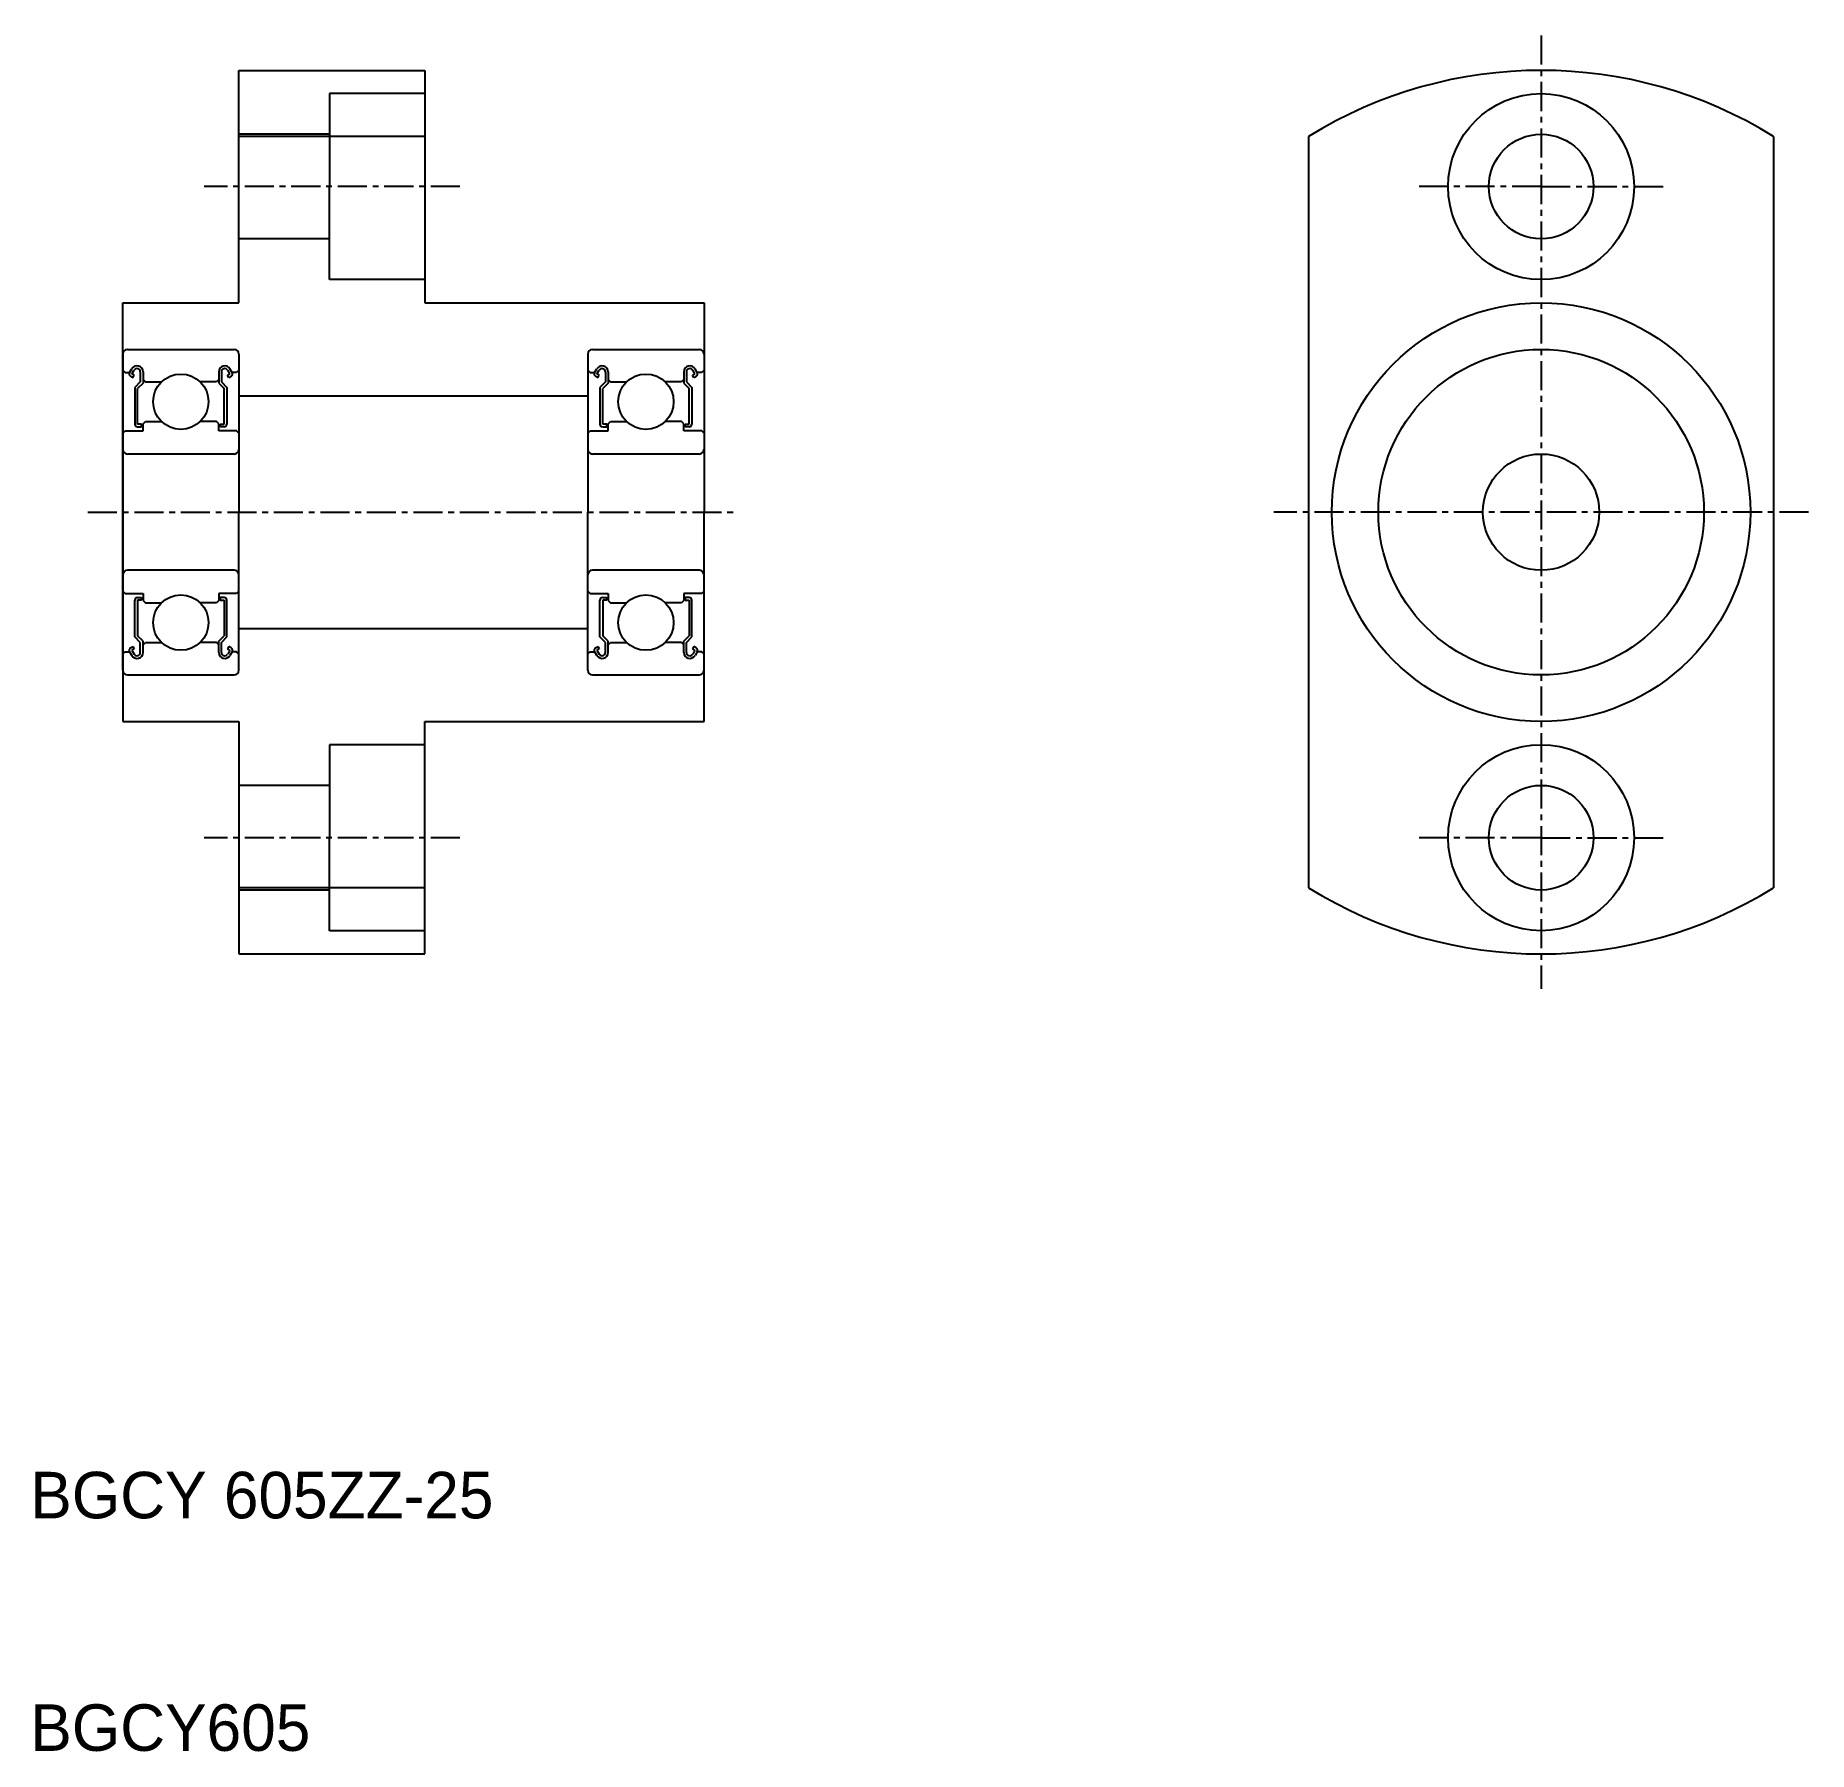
# Model space of a CAD drawing. Extents: x 128.2 to 204.4, y 64 to 137.8.
import ezdxf

# ---------------------------------------------------------------- set-up
doc = ezdxf.new("R2010")
doc.units = 0
doc.linetypes.add('CENTER', pattern=[2, 1.25, -0.25, 0.25, -0.25])
doc.linetypes.add('DASHED', pattern=[19.05, 12.7, -6.35])
doc.layers.get('0').update_dxf_attribs({"linetype": 'CONTINUOUS'})
doc.layers.add('CENTER', color=1, linetype='CENTER')

msp = doc.modelspace()

# ---------------------------------------------------------------- linework, layer by layer
for p, q in [((136.929, 136.272), (144.929, 136.272)), ((136.929, 126.272), (136.929, 136.272)), ((144.929, 136.272), (144.929, 126.272)), ((144.929, 133.428), (136.929, 133.428)), ((182.929, 133.428), (182.929, 101.117)), ((202.929, 133.428), (202.929, 101.117)), ((131.929, 117.272), (131.929, 126.272)), ((131.929, 126.272), (136.929, 126.272)), ((144.929, 126.272), (156.929, 126.272)), ((156.929, 126.272), (156.929, 117.272)), ((131.929, 124.072), (131.929, 117.272)), ((132.129, 124.272), (136.729, 124.272)), ((133.279, 124.272), (133.279, 124.272)), ((134.429, 124.272), (134.429, 124.272)), ((136.929, 124.072), (136.929, 117.272)), ((151.929, 124.072), (151.929, 117.272)), ((152.129, 124.272), (156.729, 124.272)), ((153.279, 124.272), (153.279, 124.272)), ((154.429, 124.272), (154.429, 124.272)), ((156.929, 124.072), (156.929, 117.272)), ((131.929, 123.372), (132.029, 123.272)), ((132.029, 123.272), (132.22, 123.272)), ((132.22, 123.272), (132.315, 123.433)), ((132.263, 123.113), (132.364, 123.055)), ((132.321, 123.214), (132.416, 123.374)), ((132.422, 123.156), (132.321, 123.214)), ((132.364, 123.055), (132.422, 123.156)), ((132.686, 122.872), (132.453, 122.639)), ((132.802, 122.824), (132.57, 122.591)), ((132.686, 123.302), (132.686, 122.872)), ((132.802, 123.302), (132.802, 122.824)), ((132.802, 122.972), (132.902, 122.872)), ((132.902, 122.872), (133.596, 122.872)), ((135.956, 122.872), (135.263, 122.872)), ((136.056, 122.972), (135.956, 122.872)), ((136.056, 123.302), (136.056, 122.824)), ((136.056, 122.824), (136.289, 122.591)), ((136.173, 123.302), (136.173, 122.872)), ((136.173, 122.872), (136.406, 122.639)), ((136.437, 123.156), (136.538, 123.214)), ((136.495, 123.055), (136.437, 123.156)), ((136.538, 123.214), (136.443, 123.374)), ((136.596, 123.113), (136.495, 123.055)), ((136.638, 123.272), (136.543, 123.433)), ((136.829, 123.272), (136.638, 123.272)), ((136.929, 123.372), (136.829, 123.272)), ((151.929, 123.372), (152.029, 123.272)), ((152.029, 123.272), (152.22, 123.272)), ((152.22, 123.272), (152.315, 123.433)), ((152.263, 123.113), (152.364, 123.055)), ((152.321, 123.214), (152.416, 123.374)), ((152.422, 123.156), (152.321, 123.214)), ((152.364, 123.055), (152.422, 123.156)), ((152.686, 122.872), (152.453, 122.639)), ((152.802, 122.824), (152.57, 122.591)), ((152.686, 123.302), (152.686, 122.872)), ((152.802, 123.302), (152.802, 122.824)), ((152.802, 122.972), (152.902, 122.872)), ((152.902, 122.872), (153.596, 122.872)), ((155.956, 122.872), (155.263, 122.872)), ((156.056, 122.972), (155.956, 122.872)), ((156.056, 123.302), (156.056, 122.824)), ((156.056, 122.824), (156.289, 122.591)), ((156.173, 123.302), (156.173, 122.872)), ((156.173, 122.872), (156.406, 122.639)), ((156.437, 123.156), (156.538, 123.214)), ((156.495, 123.055), (156.437, 123.156)), ((156.538, 123.214), (156.443, 123.374)), ((156.596, 123.113), (156.495, 123.055)), ((156.638, 123.272), (156.543, 123.433)), ((156.829, 123.272), (156.638, 123.272)), ((156.929, 123.372), (156.829, 123.272)), ((132.453, 122.639), (132.453, 121.058)), ((132.57, 121.058), (132.57, 122.591)), ((136.289, 121.058), (136.289, 122.591)), ((136.406, 122.639), (136.406, 121.058)), ((152.453, 122.639), (152.453, 121.058)), ((152.57, 121.058), (152.57, 122.591)), ((156.289, 121.058), (156.289, 122.591)), ((156.406, 122.639), (156.406, 121.058)), ((131.929, 120.672), (132.029, 120.772)), ((132.029, 120.772), (132.802, 120.772)), ((132.744, 121.058), (132.57, 121.058)), ((132.57, 120.942), (132.744, 120.942)), ((132.744, 120.942), (132.744, 121.058)), ((132.802, 121.072), (132.902, 121.172)), ((132.802, 120.772), (132.802, 121.072)), ((132.902, 121.172), (133.596, 121.172)), ((135.956, 121.172), (135.263, 121.172)), ((136.056, 121.072), (135.956, 121.172)), ((136.056, 120.772), (136.056, 121.072)), ((136.829, 120.772), (136.056, 120.772)), ((136.115, 121.058), (136.289, 121.058)), ((136.115, 120.942), (136.115, 121.058)), ((136.289, 120.942), (136.115, 120.942)), ((136.929, 120.672), (136.829, 120.772)), ((151.929, 120.672), (152.029, 120.772)), ((152.029, 120.772), (152.802, 120.772)), ((152.744, 121.058), (152.57, 121.058)), ((152.57, 120.942), (152.744, 120.942)), ((152.744, 120.942), (152.744, 121.058)), ((152.802, 121.072), (152.902, 121.172)), ((152.802, 120.772), (152.802, 121.072)), ((152.902, 121.172), (153.596, 121.172)), ((155.956, 121.172), (155.263, 121.172)), ((156.056, 121.072), (155.956, 121.172)), ((156.056, 120.772), (156.056, 121.072)), ((156.829, 120.772), (156.056, 120.772)), ((156.115, 121.058), (156.289, 121.058)), ((156.115, 120.942), (156.115, 121.058)), ((156.289, 120.942), (156.115, 120.942)), ((156.929, 120.672), (156.829, 120.772)), ((136.729, 119.772), (132.129, 119.772)), ((156.729, 119.772), (152.129, 119.772)), ((131.929, 117.272), (131.929, 108.272)), ((131.929, 110.472), (131.929, 117.272)), ((136.929, 110.472), (136.929, 117.272)), ((151.929, 110.472), (151.929, 117.272)), ((156.929, 108.272), (156.929, 117.272)), ((156.929, 110.472), (156.929, 117.272)), ((136.729, 114.772), (132.129, 114.772)), ((156.729, 114.772), (152.129, 114.772)), ((131.929, 113.872), (132.029, 113.772)), ((132.029, 113.772), (132.802, 113.772)), ((132.802, 113.772), (132.802, 113.472)), ((136.829, 113.772), (136.056, 113.772)), ((136.056, 113.772), (136.056, 113.472)), ((136.929, 113.872), (136.829, 113.772)), ((151.929, 113.872), (152.029, 113.772)), ((152.029, 113.772), (152.802, 113.772)), ((152.802, 113.772), (152.802, 113.472)), ((156.829, 113.772), (156.056, 113.772)), ((156.056, 113.772), (156.056, 113.472)), ((156.929, 113.872), (156.829, 113.772)), ((132.453, 111.905), (132.453, 113.486)), ((132.57, 113.602), (132.744, 113.602)), ((132.57, 113.486), (132.57, 111.953)), ((132.744, 113.486), (132.57, 113.486)), ((132.744, 113.602), (132.744, 113.486)), ((132.802, 113.472), (132.902, 113.372)), ((132.902, 113.372), (133.596, 113.372)), ((135.956, 113.372), (135.263, 113.372)), ((136.056, 113.472), (135.956, 113.372)), ((136.289, 113.602), (136.115, 113.602)), ((136.115, 113.602), (136.115, 113.486)), ((136.115, 113.486), (136.289, 113.486)), ((136.289, 113.486), (136.289, 111.953)), ((136.406, 111.905), (136.406, 113.486)), ((152.453, 111.905), (152.453, 113.486)), ((152.57, 113.602), (152.744, 113.602)), ((152.57, 113.486), (152.57, 111.953)), ((152.744, 113.486), (152.57, 113.486)), ((152.744, 113.602), (152.744, 113.486)), ((152.802, 113.472), (152.902, 113.372)), ((152.902, 113.372), (153.596, 113.372)), ((155.956, 113.372), (155.263, 113.372)), ((156.056, 113.472), (155.956, 113.372)), ((156.289, 113.602), (156.115, 113.602)), ((156.115, 113.602), (156.115, 113.486)), ((156.115, 113.486), (156.289, 113.486)), ((156.289, 113.486), (156.289, 111.953)), ((156.406, 111.905), (156.406, 113.486)), ((132.263, 111.431), (132.364, 111.489)), ((132.422, 111.388), (132.321, 111.33)), ((132.321, 111.33), (132.416, 111.17)), ((132.364, 111.489), (132.422, 111.388)), ((132.686, 111.672), (132.453, 111.905)), ((132.802, 111.72), (132.57, 111.953)), ((132.686, 111.242), (132.686, 111.672)), ((132.802, 111.242), (132.802, 111.72)), ((132.802, 111.572), (132.902, 111.672)), ((132.902, 111.672), (133.596, 111.672)), ((135.956, 111.672), (135.263, 111.672)), ((136.056, 111.572), (135.956, 111.672)), ((136.056, 111.72), (136.289, 111.953)), ((136.056, 111.242), (136.056, 111.72)), ((136.173, 111.672), (136.406, 111.905)), ((136.173, 111.242), (136.173, 111.672)), ((136.495, 111.489), (136.437, 111.388)), ((136.437, 111.388), (136.538, 111.33)), ((136.538, 111.33), (136.443, 111.17)), ((136.596, 111.431), (136.495, 111.489)), ((152.263, 111.431), (152.364, 111.489)), ((152.422, 111.388), (152.321, 111.33)), ((152.321, 111.33), (152.416, 111.17)), ((152.364, 111.489), (152.422, 111.388)), ((152.686, 111.672), (152.453, 111.905)), ((152.802, 111.72), (152.57, 111.953)), ((152.686, 111.242), (152.686, 111.672)), ((152.802, 111.242), (152.802, 111.72)), ((152.802, 111.572), (152.902, 111.672)), ((152.902, 111.672), (153.596, 111.672)), ((155.956, 111.672), (155.263, 111.672)), ((156.056, 111.572), (155.956, 111.672)), ((156.056, 111.72), (156.289, 111.953)), ((156.056, 111.242), (156.056, 111.72)), ((156.173, 111.672), (156.406, 111.905)), ((156.173, 111.242), (156.173, 111.672)), ((156.495, 111.489), (156.437, 111.388)), ((156.437, 111.388), (156.538, 111.33)), ((156.538, 111.33), (156.443, 111.17)), ((156.596, 111.431), (156.495, 111.489)), ((131.929, 111.172), (132.029, 111.272)), ((132.029, 111.272), (132.22, 111.272)), ((132.22, 111.272), (132.315, 111.112)), ((136.638, 111.272), (136.543, 111.112)), ((136.829, 111.272), (136.638, 111.272)), ((136.929, 111.172), (136.829, 111.272)), ((151.929, 111.172), (152.029, 111.272)), ((152.029, 111.272), (152.22, 111.272)), ((152.22, 111.272), (152.315, 111.112)), ((156.638, 111.272), (156.543, 111.112)), ((156.829, 111.272), (156.638, 111.272)), ((156.929, 111.172), (156.829, 111.272)), ((132.129, 110.272), (136.729, 110.272)), ((152.129, 110.272), (156.729, 110.272)), ((131.929, 108.272), (136.929, 108.272)), ((136.929, 108.272), (136.929, 98.272)), ((144.929, 98.272), (144.929, 108.272)), ((144.929, 108.272), (156.929, 108.272)), ((144.929, 101.117), (136.929, 101.117)), ((136.929, 98.272), (144.929, 98.272))]:
    msp.add_line(p, q)
at = {"color": 3, "linetype": 'DASHED'}
for p, q in [((144.929, 135.272), (140.829, 135.272)), ((140.829, 135.272), (140.829, 131.272)), ((140.829, 133.522), (136.929, 133.522)), ((140.829, 127.272), (140.829, 131.272)), ((140.829, 129.022), (136.929, 129.022)), ((144.929, 127.272), (140.829, 127.272)), ((144.929, 107.272), (140.829, 107.272)), ((140.829, 107.272), (140.829, 103.272)), ((140.829, 105.522), (136.929, 105.522)), ((140.829, 99.272), (140.829, 103.272)), ((140.829, 101.022), (136.929, 101.022)), ((144.929, 99.272), (140.829, 99.272))]:
    msp.add_line(p, q, dxfattribs=at)
at = {"color": 7, "linetype": 'CONTINUOUS'}
for p, q in [((136.929, 122.272), (151.929, 122.272)), ((136.929, 112.272), (151.929, 112.272))]:
    msp.add_line(p, q, dxfattribs=at)
for centre, radius in [((192.929, 131.272), 4), ((192.929, 131.272), 2.25), ((192.929, 117.272), 9), ((192.929, 117.272), 7), ((134.429, 122.022), 1.191), ((154.429, 122.022), 1.191), ((192.929, 117.272), 2.5), ((134.429, 112.522), 1.191), ((154.429, 112.522), 1.191), ((192.929, 103.272), 4), ((192.929, 103.272), 2.25)]:
    msp.add_circle(centre, radius)
for centre, radius, start, end in [((192.929, 117.272), 19, 58.24314, 121.75686), ((132.129, 124.072), 0.2, 90, 180), ((132.541, 123.302), 0.261, 0, 150.00011), ((136.317, 123.302), 0.261, 29.99989, 180), ((136.729, 124.072), 0.2, 0, 90), ((152.129, 124.072), 0.2, 90, 180), ((152.541, 123.302), 0.261, 0, 150.00011), ((156.317, 123.302), 0.261, 29.99989, 180), ((156.729, 124.072), 0.2, 0, 90), ((132.321, 123.214), 0.116, 150.00319, 239.99854), ((132.541, 123.302), 0.145, 0, 149.99983), ((136.317, 123.302), 0.145, 30.00017, 180), ((136.538, 123.214), 0.116, 300.00146, 29.99681), ((152.321, 123.214), 0.116, 150.00319, 239.99854), ((152.541, 123.302), 0.145, 0, 149.99983), ((156.317, 123.302), 0.145, 30.00017, 180), ((156.538, 123.214), 0.116, 300.00146, 29.99681), ((132.57, 121.058), 0.116, 180.00005, 270.00003), ((136.289, 121.058), 0.116, 269.99997, 359.99995), ((152.57, 121.058), 0.116, 180.00005, 270.00003), ((156.289, 121.058), 0.116, 269.99997, 359.99995), ((132.129, 119.972), 0.2, 180, 270), ((136.729, 119.972), 0.2, 270, 0), ((152.129, 119.972), 0.2, 180, 270), ((156.729, 119.972), 0.2, 270, 0), ((132.129, 114.572), 0.2, 90, 180), ((136.729, 114.572), 0.2, 0, 90), ((152.129, 114.572), 0.2, 90, 180), ((156.729, 114.572), 0.2, 0, 90), ((132.57, 113.486), 0.116, 89.99997, 179.99995), ((136.289, 113.486), 0.116, 0.00005, 90.00003), ((152.57, 113.486), 0.116, 89.99997, 179.99995), ((156.289, 113.486), 0.116, 0.00005, 90.00003), ((132.321, 111.33), 0.116, 120.00146, 209.99681), ((136.538, 111.33), 0.116, 330.00319, 59.99854), ((152.321, 111.33), 0.116, 120.00146, 209.99681), ((156.538, 111.33), 0.116, 330.00319, 59.99854), ((132.541, 111.242), 0.261, 209.99989, 0), ((132.541, 111.242), 0.145, 210.00017, 0), ((136.317, 111.242), 0.261, 180, 330.00011), ((136.317, 111.242), 0.145, 180, 329.99983), ((152.541, 111.242), 0.261, 209.99989, 0), ((152.541, 111.242), 0.145, 210.00017, 0), ((156.317, 111.242), 0.261, 180, 330.00011), ((156.317, 111.242), 0.145, 180, 329.99983), ((132.129, 110.472), 0.2, 180, 270), ((136.729, 110.472), 0.2, 270, 0), ((152.129, 110.472), 0.2, 180, 270), ((156.729, 110.472), 0.2, 270, 0), ((192.929, 117.272), 19, 238.24314, 301.75686)]:
    msp.add_arc(centre, radius, start, end)
at = {"layer": 'CENTER', "color": 1, "linetype": 'CENTER'}
for p, q in [((192.929, 137.772), (192.929, 96.772)), ((146.429, 131.272), (135.429, 131.272)), ((192.929, 131.272), (187.429, 131.272)), ((192.929, 131.272), (198.429, 131.272)), ((130.429, 117.272), (158.429, 117.272)), ((204.429, 117.272), (181.429, 117.272)), ((146.429, 103.272), (135.429, 103.272)), ((192.929, 103.272), (187.429, 103.272)), ((192.929, 103.272), (198.429, 103.272))]:
    msp.add_line(p, q, dxfattribs=at)

# ---------------------------------------------------------------- texts
for s, p in [('BGCY 605ZZ-25', (127.957, 74.001)), ('BGCY605', (127.957, 64.001))]:
    msp.add_text(s, height=2).set_placement(p)

doc.saveas('drawing.dxf')
